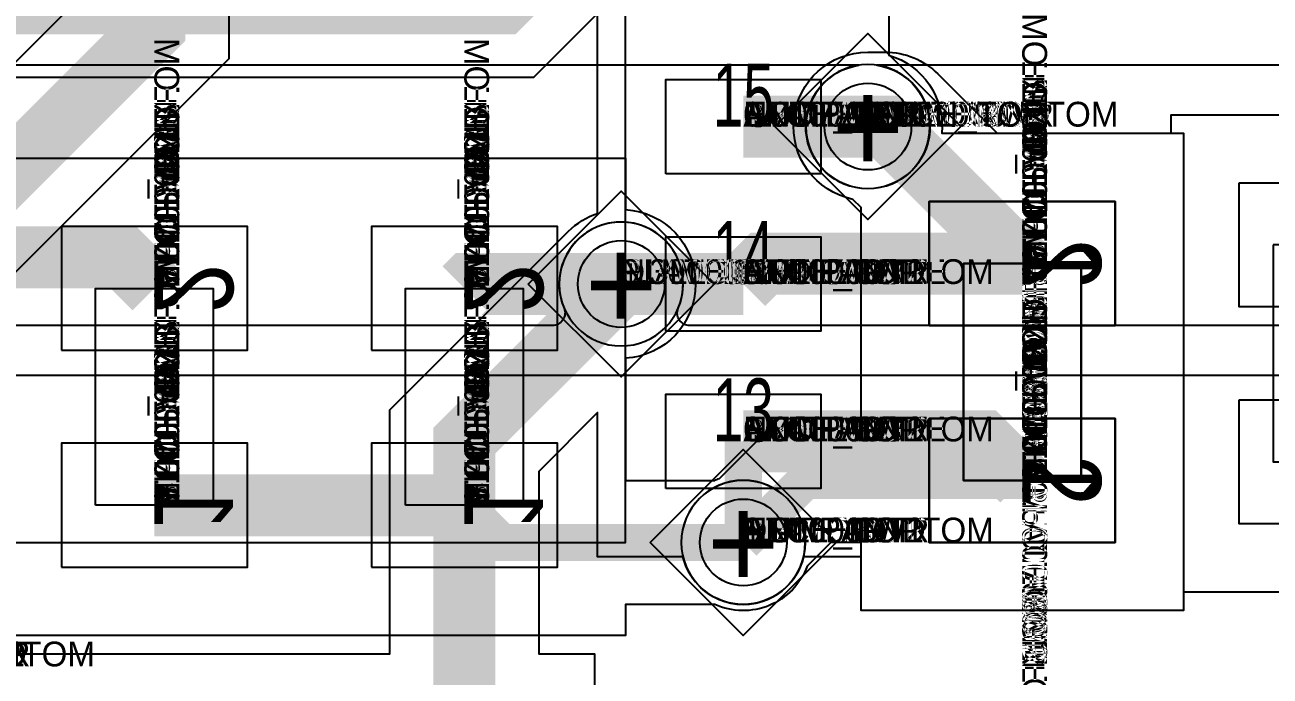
# Model space of a CAD drawing. Extents: x 0 to 323, y 0 to 320.
# Drawn here: x 85.67 to 95.71, y 237.43 to 242.68 of the extents above; entities that cross this region are included whole.
import ezdxf
from ezdxf.enums import TextEntityAlignment as Align

# ---------------------------------------------------------------- set-up
doc = ezdxf.new("R2010")
doc.units = 0
doc.header["$MEASUREMENT"] = 0
doc.layers.get('0').update_dxf_attribs({"linetype": 'CONTINUOUS'})
for name, color, linetype in [('CDN_FIGURES', 7, 'CONTINUOUS'), ('ETCH_BOTTOM', 7, 'CONTINUOUS'), ('ETCH_GND', 3, 'CONTINUOUS'), ('ETCH_INT1', 4, 'CONTINUOUS'), ('ETCH_INT2', 5, 'CONTINUOUS'), ('ETCH_PWR', 6, 'CONTINUOUS'), ('ETCH_TOP', 2, 'CONTINUOUS'), ('MANUFACTURING_NCLEGEND-1-6', 8, 'CONTINUOUS'), ('PACKAGE_GEOMETRY_ASSEMBLY_TOP', 11, 'CONTINUOUS'), ('PACKAGE_GEOMETRY_PIN_NUMBER', 9, 'CONTINUOUS')]:
    doc.layers.add(name, color=color, linetype=linetype)

# ---------------------------------------------------------------- blocks, each defined once
blk = doc.blocks.new('PAD_INFO')
for tag in ['SHAPE_TYPE', 'PAD_HEIGHT', 'PAD_LAYER', 'PAD_TYPE', 'PAD_WIDTH']:
    blk.add_attdef(tag, (0, 0), '', height=0.2)
at = {"flags": 2}
blk.add_attdef('CDN_TYPE', (0, 0), '', height=0.2, dxfattribs=at)
blk = doc.blocks.new('DRILL_INFO')
at = {"flags": 2}
blk.add_attdef('CDN_TYPE', (0, 0), '', height=0.2, dxfattribs=at)
for tag in ['FSHAPE', 'FCHAR', 'DRILL_HEIGHT', 'DIAMETER', 'PLATED', 'DRILL_WIDTH']:
    blk.add_attdef(tag, (0, 0), '', height=0.2)
blk = doc.blocks.new('VIA0700X0300')
at = {"layer": 'ETCH_BOTTOM'}
blk.add_circle((0, 0), 0.35, dxfattribs=at)
at = {"layer": 'ETCH_GND'}
blk.add_circle((0, 0), 0.35, dxfattribs=at)
at = {"layer": 'ETCH_INT1'}
blk.add_circle((0, 0), 0.35, dxfattribs=at)
at = {"layer": 'ETCH_INT2'}
blk.add_circle((0, 0), 0.35, dxfattribs=at)
at = {"layer": 'ETCH_PWR'}
blk.add_circle((0, 0), 0.35, dxfattribs=at)
at = {"layer": 'ETCH_TOP'}
blk.add_circle((0, 0), 0.35, dxfattribs=at)
ref = blk.add_blockref('PAD_INFO', (0, 0))
ref.add_attrib('PAD_LAYER', 'ETCH_TOP', (0, 0), dxfattribs={"height": 0.2})
ref.add_attrib('SHAPE_TYPE', 'NULL', (0, 0), dxfattribs={"height": 0.2})
ref.add_attrib('PAD_TYPE', 'ANTIPAD', (0, 0), dxfattribs={"height": 0.2})
ref.add_attrib('PAD_WIDTH', '0.000000', (0, 0), dxfattribs={"height": 0.2})
ref.add_attrib('PAD_HEIGHT', '0.000000', (0, 0), dxfattribs={"height": 0.2})
ref = blk.add_blockref('PAD_INFO', (0, 0))
ref.add_attrib('PAD_LAYER', 'ETCH_GND', (0, 0), dxfattribs={"height": 0.2})
ref.add_attrib('SHAPE_TYPE', 'NULL', (0, 0), dxfattribs={"height": 0.2})
ref.add_attrib('PAD_TYPE', 'ANTIPAD', (0, 0), dxfattribs={"height": 0.2})
ref.add_attrib('PAD_WIDTH', '0.000000', (0, 0), dxfattribs={"height": 0.2})
ref.add_attrib('PAD_HEIGHT', '0.000000', (0, 0), dxfattribs={"height": 0.2})
ref = blk.add_blockref('PAD_INFO', (0, 0))
ref.add_attrib('PAD_LAYER', 'ETCH_INT1', (0, 0), dxfattribs={"height": 0.2})
ref.add_attrib('SHAPE_TYPE', 'NULL', (0, 0), dxfattribs={"height": 0.2})
ref.add_attrib('PAD_TYPE', 'ANTIPAD', (0, 0), dxfattribs={"height": 0.2})
ref.add_attrib('PAD_WIDTH', '0.000000', (0, 0), dxfattribs={"height": 0.2})
ref.add_attrib('PAD_HEIGHT', '0.000000', (0, 0), dxfattribs={"height": 0.2})
ref = blk.add_blockref('PAD_INFO', (0, 0))
ref.add_attrib('PAD_LAYER', 'ETCH_INT2', (0, 0), dxfattribs={"height": 0.2})
ref.add_attrib('SHAPE_TYPE', 'NULL', (0, 0), dxfattribs={"height": 0.2})
ref.add_attrib('PAD_TYPE', 'ANTIPAD', (0, 0), dxfattribs={"height": 0.2})
ref.add_attrib('PAD_WIDTH', '0.000000', (0, 0), dxfattribs={"height": 0.2})
ref.add_attrib('PAD_HEIGHT', '0.000000', (0, 0), dxfattribs={"height": 0.2})
ref = blk.add_blockref('PAD_INFO', (0, 0))
ref.add_attrib('PAD_LAYER', 'ETCH_PWR', (0, 0), dxfattribs={"height": 0.2})
ref.add_attrib('SHAPE_TYPE', 'NULL', (0, 0), dxfattribs={"height": 0.2})
ref.add_attrib('PAD_TYPE', 'ANTIPAD', (0, 0), dxfattribs={"height": 0.2})
ref.add_attrib('PAD_WIDTH', '0.000000', (0, 0), dxfattribs={"height": 0.2})
ref.add_attrib('PAD_HEIGHT', '0.000000', (0, 0), dxfattribs={"height": 0.2})
ref = blk.add_blockref('PAD_INFO', (0, 0))
ref.add_attrib('PAD_LAYER', 'ETCH_BOTTOM', (0, 0), dxfattribs={"height": 0.2})
ref.add_attrib('SHAPE_TYPE', 'NULL', (0, 0), dxfattribs={"height": 0.2})
ref.add_attrib('PAD_TYPE', 'ANTIPAD', (0, 0), dxfattribs={"height": 0.2})
ref.add_attrib('PAD_WIDTH', '0.000000', (0, 0), dxfattribs={"height": 0.2})
ref.add_attrib('PAD_HEIGHT', '0.000000', (0, 0), dxfattribs={"height": 0.2})
ref = blk.add_blockref('PAD_INFO', (0, 0))
ref.add_attrib('PAD_LAYER', 'ETCH_TOP', (0, 0), dxfattribs={"height": 0.2})
ref.add_attrib('SHAPE_TYPE', 'NULL', (0, 0), dxfattribs={"height": 0.2})
ref.add_attrib('PAD_TYPE', 'THERMAL', (0, 0), dxfattribs={"height": 0.2})
ref.add_attrib('PAD_WIDTH', '0.000000', (0, 0), dxfattribs={"height": 0.2})
ref.add_attrib('PAD_HEIGHT', '0.000000', (0, 0), dxfattribs={"height": 0.2})
ref = blk.add_blockref('PAD_INFO', (0, 0))
ref.add_attrib('PAD_LAYER', 'ETCH_GND', (0, 0), dxfattribs={"height": 0.2})
ref.add_attrib('SHAPE_TYPE', 'NULL', (0, 0), dxfattribs={"height": 0.2})
ref.add_attrib('PAD_TYPE', 'THERMAL', (0, 0), dxfattribs={"height": 0.2})
ref.add_attrib('PAD_WIDTH', '0.000000', (0, 0), dxfattribs={"height": 0.2})
ref.add_attrib('PAD_HEIGHT', '0.000000', (0, 0), dxfattribs={"height": 0.2})
ref = blk.add_blockref('PAD_INFO', (0, 0))
ref.add_attrib('PAD_LAYER', 'ETCH_INT1', (0, 0), dxfattribs={"height": 0.2})
ref.add_attrib('SHAPE_TYPE', 'NULL', (0, 0), dxfattribs={"height": 0.2})
ref.add_attrib('PAD_TYPE', 'THERMAL', (0, 0), dxfattribs={"height": 0.2})
ref.add_attrib('PAD_WIDTH', '0.000000', (0, 0), dxfattribs={"height": 0.2})
ref.add_attrib('PAD_HEIGHT', '0.000000', (0, 0), dxfattribs={"height": 0.2})
ref = blk.add_blockref('PAD_INFO', (0, 0))
ref.add_attrib('PAD_LAYER', 'ETCH_INT2', (0, 0), dxfattribs={"height": 0.2})
ref.add_attrib('SHAPE_TYPE', 'NULL', (0, 0), dxfattribs={"height": 0.2})
ref.add_attrib('PAD_TYPE', 'THERMAL', (0, 0), dxfattribs={"height": 0.2})
ref.add_attrib('PAD_WIDTH', '0.000000', (0, 0), dxfattribs={"height": 0.2})
ref.add_attrib('PAD_HEIGHT', '0.000000', (0, 0), dxfattribs={"height": 0.2})
ref = blk.add_blockref('PAD_INFO', (0, 0))
ref.add_attrib('PAD_LAYER', 'ETCH_PWR', (0, 0), dxfattribs={"height": 0.2})
ref.add_attrib('SHAPE_TYPE', 'NULL', (0, 0), dxfattribs={"height": 0.2})
ref.add_attrib('PAD_TYPE', 'THERMAL', (0, 0), dxfattribs={"height": 0.2})
ref.add_attrib('PAD_WIDTH', '0.000000', (0, 0), dxfattribs={"height": 0.2})
ref.add_attrib('PAD_HEIGHT', '0.000000', (0, 0), dxfattribs={"height": 0.2})
ref = blk.add_blockref('PAD_INFO', (0, 0))
ref.add_attrib('PAD_LAYER', 'ETCH_BOTTOM', (0, 0), dxfattribs={"height": 0.2})
ref.add_attrib('SHAPE_TYPE', 'NULL', (0, 0), dxfattribs={"height": 0.2})
ref.add_attrib('PAD_TYPE', 'THERMAL', (0, 0), dxfattribs={"height": 0.2})
ref.add_attrib('PAD_WIDTH', '0.000000', (0, 0), dxfattribs={"height": 0.2})
ref.add_attrib('PAD_HEIGHT', '0.000000', (0, 0), dxfattribs={"height": 0.2})
ref = blk.add_blockref('PAD_INFO', (0, 0))
ref.add_attrib('PAD_LAYER', 'ETCH_TOP', (0, 0), dxfattribs={"height": 0.2})
ref.add_attrib('SHAPE_TYPE', 'CIRCLE', (0, 0), dxfattribs={"height": 0.2})
ref.add_attrib('PAD_TYPE', 'REGULAR', (0, 0), dxfattribs={"height": 0.2})
ref.add_attrib('PAD_WIDTH', '0.700000', (0, 0), dxfattribs={"height": 0.2})
ref.add_attrib('PAD_HEIGHT', '0.700000', (0, 0), dxfattribs={"height": 0.2})
ref = blk.add_blockref('PAD_INFO', (0, 0))
ref.add_attrib('PAD_LAYER', 'ETCH_GND', (0, 0), dxfattribs={"height": 0.2})
ref.add_attrib('SHAPE_TYPE', 'CIRCLE', (0, 0), dxfattribs={"height": 0.2})
ref.add_attrib('PAD_TYPE', 'REGULAR', (0, 0), dxfattribs={"height": 0.2})
ref.add_attrib('PAD_WIDTH', '0.700000', (0, 0), dxfattribs={"height": 0.2})
ref.add_attrib('PAD_HEIGHT', '0.700000', (0, 0), dxfattribs={"height": 0.2})
ref = blk.add_blockref('PAD_INFO', (0, 0))
ref.add_attrib('PAD_LAYER', 'ETCH_INT1', (0, 0), dxfattribs={"height": 0.2})
ref.add_attrib('SHAPE_TYPE', 'CIRCLE', (0, 0), dxfattribs={"height": 0.2})
ref.add_attrib('PAD_TYPE', 'REGULAR', (0, 0), dxfattribs={"height": 0.2})
ref.add_attrib('PAD_WIDTH', '0.700000', (0, 0), dxfattribs={"height": 0.2})
ref.add_attrib('PAD_HEIGHT', '0.700000', (0, 0), dxfattribs={"height": 0.2})
ref = blk.add_blockref('PAD_INFO', (0, 0))
ref.add_attrib('PAD_LAYER', 'ETCH_INT2', (0, 0), dxfattribs={"height": 0.2})
ref.add_attrib('SHAPE_TYPE', 'CIRCLE', (0, 0), dxfattribs={"height": 0.2})
ref.add_attrib('PAD_TYPE', 'REGULAR', (0, 0), dxfattribs={"height": 0.2})
ref.add_attrib('PAD_WIDTH', '0.700000', (0, 0), dxfattribs={"height": 0.2})
ref.add_attrib('PAD_HEIGHT', '0.700000', (0, 0), dxfattribs={"height": 0.2})
ref = blk.add_blockref('PAD_INFO', (0, 0))
ref.add_attrib('PAD_LAYER', 'ETCH_PWR', (0, 0), dxfattribs={"height": 0.2})
ref.add_attrib('SHAPE_TYPE', 'CIRCLE', (0, 0), dxfattribs={"height": 0.2})
ref.add_attrib('PAD_TYPE', 'REGULAR', (0, 0), dxfattribs={"height": 0.2})
ref.add_attrib('PAD_WIDTH', '0.700000', (0, 0), dxfattribs={"height": 0.2})
ref.add_attrib('PAD_HEIGHT', '0.700000', (0, 0), dxfattribs={"height": 0.2})
ref = blk.add_blockref('PAD_INFO', (0, 0))
ref.add_attrib('PAD_LAYER', 'ETCH_BOTTOM', (0, 0), dxfattribs={"height": 0.2})
ref.add_attrib('SHAPE_TYPE', 'CIRCLE', (0, 0), dxfattribs={"height": 0.2})
ref.add_attrib('PAD_TYPE', 'REGULAR', (0, 0), dxfattribs={"height": 0.2})
ref.add_attrib('PAD_WIDTH', '0.700000', (0, 0), dxfattribs={"height": 0.2})
ref.add_attrib('PAD_HEIGHT', '0.700000', (0, 0), dxfattribs={"height": 0.2})
ref = blk.add_blockref('DRILL_INFO', (0, 0))
ref.add_attrib('DIAMETER', '0.300000', (0, 0), dxfattribs={"height": 0.2})
ref.add_attrib('PLATED', 'PLATED', (0, 0), dxfattribs={"height": 0.2})
ref.add_attrib('FSHAPE', 'DIAMOND', (0, 0), dxfattribs={"height": 0.2})
ref.add_attrib('FCHAR', '+', (0, 0), dxfattribs={"height": 0.2})
ref.add_attrib('DRILL_WIDTH', '1.500000', (0, 0), dxfattribs={"height": 0.2})
ref.add_attrib('DRILL_HEIGHT', '1.500000', (0, 0), dxfattribs={"height": 0.2})
for tag in ['CDN_TYPE', 'PIN']:
    blk.add_attdef(tag, (0, 0), '', height=0.2)
at = {"flags": 2}
for tag in ['PSTKNAME', 'BBV']:
    blk.add_attdef(tag, (0, 0), '', height=0.2, dxfattribs=at)
blk = doc.blocks.new('FIGURE_DIAMOND')
at = {"layer": 'CDN_FIGURES'}
blk.add_lwpolyline([(-0.5, 0), (0, 0.5), (0.5, 0), (0, -0.5)], close=True, dxfattribs=at)
blk = doc.blocks.new('RC1000X1500TS')
at = {"layer": 'ETCH_TOP'}
blk.add_lwpolyline([(-0.5, -0.75), (-0.5, 0.75), (0.5, 0.75), (0.5, -0.75)], close=True, dxfattribs=at)
ref = blk.add_blockref('PAD_INFO', (0, 0))
ref.add_attrib('PAD_LAYER', 'ETCH_TOP', (0, 0), dxfattribs={"height": 0.2})
ref.add_attrib('SHAPE_TYPE', 'NULL', (0, 0), dxfattribs={"height": 0.2})
ref.add_attrib('PAD_TYPE', 'ANTIPAD', (0, 0), dxfattribs={"height": 0.2})
ref.add_attrib('PAD_WIDTH', '0.000000', (0, 0), dxfattribs={"height": 0.2})
ref.add_attrib('PAD_HEIGHT', '0.000000', (0, 0), dxfattribs={"height": 0.2})
ref = blk.add_blockref('PAD_INFO', (0, 0))
ref.add_attrib('PAD_LAYER', 'ETCH_GND', (0, 0), dxfattribs={"height": 0.2})
ref.add_attrib('SHAPE_TYPE', 'NULL', (0, 0), dxfattribs={"height": 0.2})
ref.add_attrib('PAD_TYPE', 'ANTIPAD', (0, 0), dxfattribs={"height": 0.2})
ref.add_attrib('PAD_WIDTH', '0.000000', (0, 0), dxfattribs={"height": 0.2})
ref.add_attrib('PAD_HEIGHT', '0.000000', (0, 0), dxfattribs={"height": 0.2})
ref = blk.add_blockref('PAD_INFO', (0, 0))
ref.add_attrib('PAD_LAYER', 'ETCH_INT1', (0, 0), dxfattribs={"height": 0.2})
ref.add_attrib('SHAPE_TYPE', 'NULL', (0, 0), dxfattribs={"height": 0.2})
ref.add_attrib('PAD_TYPE', 'ANTIPAD', (0, 0), dxfattribs={"height": 0.2})
ref.add_attrib('PAD_WIDTH', '0.000000', (0, 0), dxfattribs={"height": 0.2})
ref.add_attrib('PAD_HEIGHT', '0.000000', (0, 0), dxfattribs={"height": 0.2})
ref = blk.add_blockref('PAD_INFO', (0, 0))
ref.add_attrib('PAD_LAYER', 'ETCH_INT2', (0, 0), dxfattribs={"height": 0.2})
ref.add_attrib('SHAPE_TYPE', 'NULL', (0, 0), dxfattribs={"height": 0.2})
ref.add_attrib('PAD_TYPE', 'ANTIPAD', (0, 0), dxfattribs={"height": 0.2})
ref.add_attrib('PAD_WIDTH', '0.000000', (0, 0), dxfattribs={"height": 0.2})
ref.add_attrib('PAD_HEIGHT', '0.000000', (0, 0), dxfattribs={"height": 0.2})
ref = blk.add_blockref('PAD_INFO', (0, 0))
ref.add_attrib('PAD_LAYER', 'ETCH_PWR', (0, 0), dxfattribs={"height": 0.2})
ref.add_attrib('SHAPE_TYPE', 'NULL', (0, 0), dxfattribs={"height": 0.2})
ref.add_attrib('PAD_TYPE', 'ANTIPAD', (0, 0), dxfattribs={"height": 0.2})
ref.add_attrib('PAD_WIDTH', '0.000000', (0, 0), dxfattribs={"height": 0.2})
ref.add_attrib('PAD_HEIGHT', '0.000000', (0, 0), dxfattribs={"height": 0.2})
ref = blk.add_blockref('PAD_INFO', (0, 0))
ref.add_attrib('PAD_LAYER', 'ETCH_BOTTOM', (0, 0), dxfattribs={"height": 0.2})
ref.add_attrib('SHAPE_TYPE', 'NULL', (0, 0), dxfattribs={"height": 0.2})
ref.add_attrib('PAD_TYPE', 'ANTIPAD', (0, 0), dxfattribs={"height": 0.2})
ref.add_attrib('PAD_WIDTH', '0.000000', (0, 0), dxfattribs={"height": 0.2})
ref.add_attrib('PAD_HEIGHT', '0.000000', (0, 0), dxfattribs={"height": 0.2})
ref = blk.add_blockref('PAD_INFO', (0, 0))
ref.add_attrib('PAD_LAYER', 'ETCH_TOP', (0, 0), dxfattribs={"height": 0.2})
ref.add_attrib('SHAPE_TYPE', 'NULL', (0, 0), dxfattribs={"height": 0.2})
ref.add_attrib('PAD_TYPE', 'THERMAL', (0, 0), dxfattribs={"height": 0.2})
ref.add_attrib('PAD_WIDTH', '0.000000', (0, 0), dxfattribs={"height": 0.2})
ref.add_attrib('PAD_HEIGHT', '0.000000', (0, 0), dxfattribs={"height": 0.2})
ref = blk.add_blockref('PAD_INFO', (0, 0))
ref.add_attrib('PAD_LAYER', 'ETCH_GND', (0, 0), dxfattribs={"height": 0.2})
ref.add_attrib('SHAPE_TYPE', 'NULL', (0, 0), dxfattribs={"height": 0.2})
ref.add_attrib('PAD_TYPE', 'THERMAL', (0, 0), dxfattribs={"height": 0.2})
ref.add_attrib('PAD_WIDTH', '0.000000', (0, 0), dxfattribs={"height": 0.2})
ref.add_attrib('PAD_HEIGHT', '0.000000', (0, 0), dxfattribs={"height": 0.2})
ref = blk.add_blockref('PAD_INFO', (0, 0))
ref.add_attrib('PAD_LAYER', 'ETCH_INT1', (0, 0), dxfattribs={"height": 0.2})
ref.add_attrib('SHAPE_TYPE', 'NULL', (0, 0), dxfattribs={"height": 0.2})
ref.add_attrib('PAD_TYPE', 'THERMAL', (0, 0), dxfattribs={"height": 0.2})
ref.add_attrib('PAD_WIDTH', '0.000000', (0, 0), dxfattribs={"height": 0.2})
ref.add_attrib('PAD_HEIGHT', '0.000000', (0, 0), dxfattribs={"height": 0.2})
ref = blk.add_blockref('PAD_INFO', (0, 0))
ref.add_attrib('PAD_LAYER', 'ETCH_INT2', (0, 0), dxfattribs={"height": 0.2})
ref.add_attrib('SHAPE_TYPE', 'NULL', (0, 0), dxfattribs={"height": 0.2})
ref.add_attrib('PAD_TYPE', 'THERMAL', (0, 0), dxfattribs={"height": 0.2})
ref.add_attrib('PAD_WIDTH', '0.000000', (0, 0), dxfattribs={"height": 0.2})
ref.add_attrib('PAD_HEIGHT', '0.000000', (0, 0), dxfattribs={"height": 0.2})
ref = blk.add_blockref('PAD_INFO', (0, 0))
ref.add_attrib('PAD_LAYER', 'ETCH_PWR', (0, 0), dxfattribs={"height": 0.2})
ref.add_attrib('SHAPE_TYPE', 'NULL', (0, 0), dxfattribs={"height": 0.2})
ref.add_attrib('PAD_TYPE', 'THERMAL', (0, 0), dxfattribs={"height": 0.2})
ref.add_attrib('PAD_WIDTH', '0.000000', (0, 0), dxfattribs={"height": 0.2})
ref.add_attrib('PAD_HEIGHT', '0.000000', (0, 0), dxfattribs={"height": 0.2})
ref = blk.add_blockref('PAD_INFO', (0, 0))
ref.add_attrib('PAD_LAYER', 'ETCH_BOTTOM', (0, 0), dxfattribs={"height": 0.2})
ref.add_attrib('SHAPE_TYPE', 'NULL', (0, 0), dxfattribs={"height": 0.2})
ref.add_attrib('PAD_TYPE', 'THERMAL', (0, 0), dxfattribs={"height": 0.2})
ref.add_attrib('PAD_WIDTH', '0.000000', (0, 0), dxfattribs={"height": 0.2})
ref.add_attrib('PAD_HEIGHT', '0.000000', (0, 0), dxfattribs={"height": 0.2})
ref = blk.add_blockref('PAD_INFO', (0, 0))
ref.add_attrib('PAD_LAYER', 'ETCH_GND', (0, 0), dxfattribs={"height": 0.2})
ref.add_attrib('SHAPE_TYPE', 'NULL', (0, 0), dxfattribs={"height": 0.2})
ref.add_attrib('PAD_TYPE', 'REGULAR', (0, 0), dxfattribs={"height": 0.2})
ref.add_attrib('PAD_WIDTH', '0.000000', (0, 0), dxfattribs={"height": 0.2})
ref.add_attrib('PAD_HEIGHT', '0.000000', (0, 0), dxfattribs={"height": 0.2})
ref = blk.add_blockref('PAD_INFO', (0, 0))
ref.add_attrib('PAD_LAYER', 'ETCH_INT1', (0, 0), dxfattribs={"height": 0.2})
ref.add_attrib('SHAPE_TYPE', 'NULL', (0, 0), dxfattribs={"height": 0.2})
ref.add_attrib('PAD_TYPE', 'REGULAR', (0, 0), dxfattribs={"height": 0.2})
ref.add_attrib('PAD_WIDTH', '0.000000', (0, 0), dxfattribs={"height": 0.2})
ref.add_attrib('PAD_HEIGHT', '0.000000', (0, 0), dxfattribs={"height": 0.2})
ref = blk.add_blockref('PAD_INFO', (0, 0))
ref.add_attrib('PAD_LAYER', 'ETCH_INT2', (0, 0), dxfattribs={"height": 0.2})
ref.add_attrib('SHAPE_TYPE', 'NULL', (0, 0), dxfattribs={"height": 0.2})
ref.add_attrib('PAD_TYPE', 'REGULAR', (0, 0), dxfattribs={"height": 0.2})
ref.add_attrib('PAD_WIDTH', '0.000000', (0, 0), dxfattribs={"height": 0.2})
ref.add_attrib('PAD_HEIGHT', '0.000000', (0, 0), dxfattribs={"height": 0.2})
ref = blk.add_blockref('PAD_INFO', (0, 0))
ref.add_attrib('PAD_LAYER', 'ETCH_PWR', (0, 0), dxfattribs={"height": 0.2})
ref.add_attrib('SHAPE_TYPE', 'NULL', (0, 0), dxfattribs={"height": 0.2})
ref.add_attrib('PAD_TYPE', 'REGULAR', (0, 0), dxfattribs={"height": 0.2})
ref.add_attrib('PAD_WIDTH', '0.000000', (0, 0), dxfattribs={"height": 0.2})
ref.add_attrib('PAD_HEIGHT', '0.000000', (0, 0), dxfattribs={"height": 0.2})
ref = blk.add_blockref('PAD_INFO', (0, 0))
ref.add_attrib('PAD_LAYER', 'ETCH_BOTTOM', (0, 0), dxfattribs={"height": 0.2})
ref.add_attrib('SHAPE_TYPE', 'NULL', (0, 0), dxfattribs={"height": 0.2})
ref.add_attrib('PAD_TYPE', 'REGULAR', (0, 0), dxfattribs={"height": 0.2})
ref.add_attrib('PAD_WIDTH', '0.000000', (0, 0), dxfattribs={"height": 0.2})
ref.add_attrib('PAD_HEIGHT', '0.000000', (0, 0), dxfattribs={"height": 0.2})
ref = blk.add_blockref('DRILL_INFO', (0, 0))
ref.add_attrib('DIAMETER', '0.000000', (0, 0), dxfattribs={"height": 0.2})
ref.add_attrib('PLATED', 'PLATED', (0, 0), dxfattribs={"height": 0.2})
ref.add_attrib('FSHAPE', 'NULL', (0, 0), dxfattribs={"height": 0.2})
ref.add_attrib('DRILL_WIDTH', '0.000000', (0, 0), dxfattribs={"height": 0.2})
ref.add_attrib('DRILL_HEIGHT', '0.000000', (0, 0), dxfattribs={"height": 0.2})
ref = blk.add_blockref('PAD_INFO', (0, 0))
ref.add_attrib('PAD_LAYER', 'ETCH_TOP', (0, 0), dxfattribs={"height": 0.2})
ref.add_attrib('SHAPE_TYPE', 'RECTANGLE', (0, 0), dxfattribs={"height": 0.2})
ref.add_attrib('PAD_TYPE', 'REGULAR', (0, 0), dxfattribs={"height": 0.2})
ref.add_attrib('PAD_WIDTH', '1.000000', (0, 0), dxfattribs={"height": 0.2})
ref.add_attrib('PAD_HEIGHT', '1.500000', (0, 0), dxfattribs={"height": 0.2})
for tag in ['CDN_TYPE', 'PIN']:
    blk.add_attdef(tag, (0, 0), '', height=0.2)
at = {"flags": 2}
for tag in ['PSTKNAME', 'BBV']:
    blk.add_attdef(tag, (0, 0), '', height=0.2, dxfattribs=at)
blk = doc.blocks.new('F56')
at = {"layer": 'PACKAGE_GEOMETRY_ASSEMBLY_TOP'}
blk.add_lwpolyline([(0, -0.475), (1.75, -0.475), (1.75, 0.475), (0, 0.475)], close=True, dxfattribs=at)
at = {"layer": 'ETCH_TOP'}
ref = blk.add_blockref('RC1000X1500TS', (0, 0), dxfattribs=at)
ref.add_attrib('CDN_TYPE', 'PIN', (0, 0), dxfattribs={"height": 0.2})
ref.add_attrib('PIN', '1', (0, 0), dxfattribs={"height": 0.2})
ref = blk.add_blockref('RC1000X1500TS', (1.75, 0), dxfattribs=at)
ref.add_attrib('CDN_TYPE', 'PIN', (0, 0), dxfattribs={"height": 0.2})
ref.add_attrib('PIN', '2', (0, 0), dxfattribs={"height": 0.2})
at = {"flags": 2}
for tag in ['SYMBOL_TYPE', 'CDN_TYPE', 'REFDES']:
    blk.add_attdef(tag, (0, 0), '', height=0.2, dxfattribs=at)
blk = doc.blocks.new('RC1250X0760TS')
at = {"layer": 'ETCH_TOP'}
blk.add_lwpolyline([(-0.625, -0.38), (-0.625, 0.38), (0.625, 0.38), (0.625, -0.38)], close=True, dxfattribs=at)
ref = blk.add_blockref('PAD_INFO', (0, 0))
ref.add_attrib('PAD_LAYER', 'ETCH_TOP', (0, 0), dxfattribs={"height": 0.2})
ref.add_attrib('SHAPE_TYPE', 'NULL', (0, 0), dxfattribs={"height": 0.2})
ref.add_attrib('PAD_TYPE', 'ANTIPAD', (0, 0), dxfattribs={"height": 0.2})
ref.add_attrib('PAD_WIDTH', '0.000000', (0, 0), dxfattribs={"height": 0.2})
ref.add_attrib('PAD_HEIGHT', '0.000000', (0, 0), dxfattribs={"height": 0.2})
ref = blk.add_blockref('PAD_INFO', (0, 0))
ref.add_attrib('PAD_LAYER', 'ETCH_GND', (0, 0), dxfattribs={"height": 0.2})
ref.add_attrib('SHAPE_TYPE', 'NULL', (0, 0), dxfattribs={"height": 0.2})
ref.add_attrib('PAD_TYPE', 'ANTIPAD', (0, 0), dxfattribs={"height": 0.2})
ref.add_attrib('PAD_WIDTH', '0.000000', (0, 0), dxfattribs={"height": 0.2})
ref.add_attrib('PAD_HEIGHT', '0.000000', (0, 0), dxfattribs={"height": 0.2})
ref = blk.add_blockref('PAD_INFO', (0, 0))
ref.add_attrib('PAD_LAYER', 'ETCH_INT1', (0, 0), dxfattribs={"height": 0.2})
ref.add_attrib('SHAPE_TYPE', 'NULL', (0, 0), dxfattribs={"height": 0.2})
ref.add_attrib('PAD_TYPE', 'ANTIPAD', (0, 0), dxfattribs={"height": 0.2})
ref.add_attrib('PAD_WIDTH', '0.000000', (0, 0), dxfattribs={"height": 0.2})
ref.add_attrib('PAD_HEIGHT', '0.000000', (0, 0), dxfattribs={"height": 0.2})
ref = blk.add_blockref('PAD_INFO', (0, 0))
ref.add_attrib('PAD_LAYER', 'ETCH_INT2', (0, 0), dxfattribs={"height": 0.2})
ref.add_attrib('SHAPE_TYPE', 'NULL', (0, 0), dxfattribs={"height": 0.2})
ref.add_attrib('PAD_TYPE', 'ANTIPAD', (0, 0), dxfattribs={"height": 0.2})
ref.add_attrib('PAD_WIDTH', '0.000000', (0, 0), dxfattribs={"height": 0.2})
ref.add_attrib('PAD_HEIGHT', '0.000000', (0, 0), dxfattribs={"height": 0.2})
ref = blk.add_blockref('PAD_INFO', (0, 0))
ref.add_attrib('PAD_LAYER', 'ETCH_PWR', (0, 0), dxfattribs={"height": 0.2})
ref.add_attrib('SHAPE_TYPE', 'NULL', (0, 0), dxfattribs={"height": 0.2})
ref.add_attrib('PAD_TYPE', 'ANTIPAD', (0, 0), dxfattribs={"height": 0.2})
ref.add_attrib('PAD_WIDTH', '0.000000', (0, 0), dxfattribs={"height": 0.2})
ref.add_attrib('PAD_HEIGHT', '0.000000', (0, 0), dxfattribs={"height": 0.2})
ref = blk.add_blockref('PAD_INFO', (0, 0))
ref.add_attrib('PAD_LAYER', 'ETCH_BOTTOM', (0, 0), dxfattribs={"height": 0.2})
ref.add_attrib('SHAPE_TYPE', 'NULL', (0, 0), dxfattribs={"height": 0.2})
ref.add_attrib('PAD_TYPE', 'ANTIPAD', (0, 0), dxfattribs={"height": 0.2})
ref.add_attrib('PAD_WIDTH', '0.000000', (0, 0), dxfattribs={"height": 0.2})
ref.add_attrib('PAD_HEIGHT', '0.000000', (0, 0), dxfattribs={"height": 0.2})
ref = blk.add_blockref('PAD_INFO', (0, 0))
ref.add_attrib('PAD_LAYER', 'ETCH_TOP', (0, 0), dxfattribs={"height": 0.2})
ref.add_attrib('SHAPE_TYPE', 'NULL', (0, 0), dxfattribs={"height": 0.2})
ref.add_attrib('PAD_TYPE', 'THERMAL', (0, 0), dxfattribs={"height": 0.2})
ref.add_attrib('PAD_WIDTH', '0.000000', (0, 0), dxfattribs={"height": 0.2})
ref.add_attrib('PAD_HEIGHT', '0.000000', (0, 0), dxfattribs={"height": 0.2})
ref = blk.add_blockref('PAD_INFO', (0, 0))
ref.add_attrib('PAD_LAYER', 'ETCH_GND', (0, 0), dxfattribs={"height": 0.2})
ref.add_attrib('SHAPE_TYPE', 'NULL', (0, 0), dxfattribs={"height": 0.2})
ref.add_attrib('PAD_TYPE', 'THERMAL', (0, 0), dxfattribs={"height": 0.2})
ref.add_attrib('PAD_WIDTH', '0.000000', (0, 0), dxfattribs={"height": 0.2})
ref.add_attrib('PAD_HEIGHT', '0.000000', (0, 0), dxfattribs={"height": 0.2})
ref = blk.add_blockref('PAD_INFO', (0, 0))
ref.add_attrib('PAD_LAYER', 'ETCH_INT1', (0, 0), dxfattribs={"height": 0.2})
ref.add_attrib('SHAPE_TYPE', 'NULL', (0, 0), dxfattribs={"height": 0.2})
ref.add_attrib('PAD_TYPE', 'THERMAL', (0, 0), dxfattribs={"height": 0.2})
ref.add_attrib('PAD_WIDTH', '0.000000', (0, 0), dxfattribs={"height": 0.2})
ref.add_attrib('PAD_HEIGHT', '0.000000', (0, 0), dxfattribs={"height": 0.2})
ref = blk.add_blockref('PAD_INFO', (0, 0))
ref.add_attrib('PAD_LAYER', 'ETCH_INT2', (0, 0), dxfattribs={"height": 0.2})
ref.add_attrib('SHAPE_TYPE', 'NULL', (0, 0), dxfattribs={"height": 0.2})
ref.add_attrib('PAD_TYPE', 'THERMAL', (0, 0), dxfattribs={"height": 0.2})
ref.add_attrib('PAD_WIDTH', '0.000000', (0, 0), dxfattribs={"height": 0.2})
ref.add_attrib('PAD_HEIGHT', '0.000000', (0, 0), dxfattribs={"height": 0.2})
ref = blk.add_blockref('PAD_INFO', (0, 0))
ref.add_attrib('PAD_LAYER', 'ETCH_PWR', (0, 0), dxfattribs={"height": 0.2})
ref.add_attrib('SHAPE_TYPE', 'NULL', (0, 0), dxfattribs={"height": 0.2})
ref.add_attrib('PAD_TYPE', 'THERMAL', (0, 0), dxfattribs={"height": 0.2})
ref.add_attrib('PAD_WIDTH', '0.000000', (0, 0), dxfattribs={"height": 0.2})
ref.add_attrib('PAD_HEIGHT', '0.000000', (0, 0), dxfattribs={"height": 0.2})
ref = blk.add_blockref('PAD_INFO', (0, 0))
ref.add_attrib('PAD_LAYER', 'ETCH_BOTTOM', (0, 0), dxfattribs={"height": 0.2})
ref.add_attrib('SHAPE_TYPE', 'NULL', (0, 0), dxfattribs={"height": 0.2})
ref.add_attrib('PAD_TYPE', 'THERMAL', (0, 0), dxfattribs={"height": 0.2})
ref.add_attrib('PAD_WIDTH', '0.000000', (0, 0), dxfattribs={"height": 0.2})
ref.add_attrib('PAD_HEIGHT', '0.000000', (0, 0), dxfattribs={"height": 0.2})
ref = blk.add_blockref('PAD_INFO', (0, 0))
ref.add_attrib('PAD_LAYER', 'ETCH_TOP', (0, 0), dxfattribs={"height": 0.2})
ref.add_attrib('SHAPE_TYPE', 'RECTANGLE', (0, 0), dxfattribs={"height": 0.2})
ref.add_attrib('PAD_TYPE', 'REGULAR', (0, 0), dxfattribs={"height": 0.2})
ref.add_attrib('PAD_WIDTH', '1.250000', (0, 0), dxfattribs={"height": 0.2})
ref.add_attrib('PAD_HEIGHT', '0.760000', (0, 0), dxfattribs={"height": 0.2})
ref = blk.add_blockref('PAD_INFO', (0, 0))
ref.add_attrib('PAD_LAYER', 'ETCH_GND', (0, 0), dxfattribs={"height": 0.2})
ref.add_attrib('SHAPE_TYPE', 'NULL', (0, 0), dxfattribs={"height": 0.2})
ref.add_attrib('PAD_TYPE', 'REGULAR', (0, 0), dxfattribs={"height": 0.2})
ref.add_attrib('PAD_WIDTH', '0.000000', (0, 0), dxfattribs={"height": 0.2})
ref.add_attrib('PAD_HEIGHT', '0.000000', (0, 0), dxfattribs={"height": 0.2})
ref = blk.add_blockref('PAD_INFO', (0, 0))
ref.add_attrib('PAD_LAYER', 'ETCH_INT1', (0, 0), dxfattribs={"height": 0.2})
ref.add_attrib('SHAPE_TYPE', 'NULL', (0, 0), dxfattribs={"height": 0.2})
ref.add_attrib('PAD_TYPE', 'REGULAR', (0, 0), dxfattribs={"height": 0.2})
ref.add_attrib('PAD_WIDTH', '0.000000', (0, 0), dxfattribs={"height": 0.2})
ref.add_attrib('PAD_HEIGHT', '0.000000', (0, 0), dxfattribs={"height": 0.2})
ref = blk.add_blockref('PAD_INFO', (0, 0))
ref.add_attrib('PAD_LAYER', 'ETCH_INT2', (0, 0), dxfattribs={"height": 0.2})
ref.add_attrib('SHAPE_TYPE', 'NULL', (0, 0), dxfattribs={"height": 0.2})
ref.add_attrib('PAD_TYPE', 'REGULAR', (0, 0), dxfattribs={"height": 0.2})
ref.add_attrib('PAD_WIDTH', '0.000000', (0, 0), dxfattribs={"height": 0.2})
ref.add_attrib('PAD_HEIGHT', '0.000000', (0, 0), dxfattribs={"height": 0.2})
ref = blk.add_blockref('PAD_INFO', (0, 0))
ref.add_attrib('PAD_LAYER', 'ETCH_PWR', (0, 0), dxfattribs={"height": 0.2})
ref.add_attrib('SHAPE_TYPE', 'NULL', (0, 0), dxfattribs={"height": 0.2})
ref.add_attrib('PAD_TYPE', 'REGULAR', (0, 0), dxfattribs={"height": 0.2})
ref.add_attrib('PAD_WIDTH', '0.000000', (0, 0), dxfattribs={"height": 0.2})
ref.add_attrib('PAD_HEIGHT', '0.000000', (0, 0), dxfattribs={"height": 0.2})
ref = blk.add_blockref('PAD_INFO', (0, 0))
ref.add_attrib('PAD_LAYER', 'ETCH_BOTTOM', (0, 0), dxfattribs={"height": 0.2})
ref.add_attrib('SHAPE_TYPE', 'NULL', (0, 0), dxfattribs={"height": 0.2})
ref.add_attrib('PAD_TYPE', 'REGULAR', (0, 0), dxfattribs={"height": 0.2})
ref.add_attrib('PAD_WIDTH', '0.000000', (0, 0), dxfattribs={"height": 0.2})
ref.add_attrib('PAD_HEIGHT', '0.000000', (0, 0), dxfattribs={"height": 0.2})
ref = blk.add_blockref('DRILL_INFO', (0, 0))
ref.add_attrib('DIAMETER', '0.000000', (0, 0), dxfattribs={"height": 0.2})
ref.add_attrib('PLATED', 'PLATED', (0, 0), dxfattribs={"height": 0.2})
ref.add_attrib('FSHAPE', 'NULL', (0, 0), dxfattribs={"height": 0.2})
ref.add_attrib('DRILL_WIDTH', '0.000000', (0, 0), dxfattribs={"height": 0.2})
ref.add_attrib('DRILL_HEIGHT', '0.000000', (0, 0), dxfattribs={"height": 0.2})
for tag in ['CDN_TYPE', 'PIN']:
    blk.add_attdef(tag, (0, 0), '', height=0.2)
at = {"flags": 2}
for tag in ['PSTKNAME', 'BBV']:
    blk.add_attdef(tag, (0, 0), '', height=0.2, dxfattribs=at)
blk = doc.blocks.new('SO-24W')
at = {"layer": 'PACKAGE_GEOMETRY_ASSEMBLY_TOP'}
blk.add_lwpolyline([(-3.8, -7.8), (3.8, -7.8), (3.8, 7.8), (-3.8, 7.8)], close=True, dxfattribs=at)
at = {"layer": 'ETCH_TOP'}
ref = blk.add_blockref('RC1250X0760TS', (-4.75, -6.985), dxfattribs=at)
ref.add_attrib('CDN_TYPE', 'PIN', (0, 0), dxfattribs={"height": 0.2})
ref.add_attrib('PIN', '12', (0, 0), dxfattribs={"height": 0.2})
ref = blk.add_blockref('RC1250X0760TS', (-4.75, -4.445), dxfattribs=at)
ref.add_attrib('CDN_TYPE', 'PIN', (0, 0), dxfattribs={"height": 0.2})
ref.add_attrib('PIN', '10', (0, 0), dxfattribs={"height": 0.2})
ref = blk.add_blockref('RC1250X0760TS', (4.75, -6.985), dxfattribs=at)
ref.add_attrib('CDN_TYPE', 'PIN', (0, 0), dxfattribs={"height": 0.2})
ref.add_attrib('PIN', '13', (0, 0), dxfattribs={"height": 0.2})
ref = blk.add_blockref('RC1250X0760TS', (-4.75, -5.715), dxfattribs=at)
ref.add_attrib('CDN_TYPE', 'PIN', (0, 0), dxfattribs={"height": 0.2})
ref.add_attrib('PIN', '11', (0, 0), dxfattribs={"height": 0.2})
ref = blk.add_blockref('RC1250X0760TS', (4.75, -4.445), dxfattribs=at)
ref.add_attrib('CDN_TYPE', 'PIN', (0, 0), dxfattribs={"height": 0.2})
ref.add_attrib('PIN', '15', (0, 0), dxfattribs={"height": 0.2})
ref = blk.add_blockref('RC1250X0760TS', (4.75, -5.715), dxfattribs=at)
ref.add_attrib('CDN_TYPE', 'PIN', (0, 0), dxfattribs={"height": 0.2})
ref.add_attrib('PIN', '14', (0, 0), dxfattribs={"height": 0.2})
at = {"flags": 2}
for tag in ['SYMBOL_TYPE', 'CDN_TYPE', 'REFDES']:
    blk.add_attdef(tag, (0, 0), '', height=0.2, dxfattribs=at)

msp = doc.modelspace()

# ---------------------------------------------------------------- linework, layer by layer
at = {"layer": 'ETCH_BOTTOM'}
for points, format in [([(85.413, 247.856), (86.113, 247.856), (86.113, 249.106), (90.364, 249.106), (92.764, 251.505), (92.413, 251.505), (92.413, 255.026, -6.468272), (92.454, 255.356), (93.132, 255.356, -0.774485), (94.294, 255.356), (95.013, 255.356), (95.013, 251.505), (94.304, 251.505, -0.155693), (94.137, 251.181), (90.861, 247.905), (90.513, 247.905), (90.513, 247.525, -0.795288), (90.513, 246.356), (90.513, 244.413), (92.124, 246.024, -0.086848), (92.265, 246.123, -1.283443), (92.638, 245.124), (89.77, 242.255), (78.513, 242.255)], "xyb"), ([(77.913, 242.755, 0.3, 0.3, 0), (89.563, 242.755, 0.3, 0.3, 0), (92.478, 245.67, 0.3, 0.3, 0), (92.578, 245.67, 0.3, 0.3, 0)], "xyseb"), ([(85.513, 241.606), (90.513, 241.606), (90.513, 241.19, -0.943127), (90.513, 239.991), (90.513, 239.006), (91.233, 239.006, -0.018505), (91.271, 239.021), (91.756, 239.506), (92.413, 239.506), (92.413, 241.207), (92.347, 241.273, -0.90339), (92.468, 242.461), (92.608, 242.461, -0.198912), (93.032, 242.285), (93.511, 241.806), (95.013, 241.806), (95.013, 237.955), (92.413, 237.955), (92.413, 238.505), (92.17, 238.505), (91.978, 238.314, -0.436061), (91.233, 238.005), (90.513, 238.005), (90.513, 237.755), (85.413, 237.755)], "xyb"), ([(92.468, 241.86, 0.5, 0.5, 0), (92.608, 241.86, 0.5, 0.5, 0), (93.713, 240.755, 0.5, 0.5, 0)], "xyseb"), ([(84.213, 240.805, 0.5, 0.5, 0), (86.463, 240.805, 0.5, 0.5, 0), (86.713, 240.555, 0.5, 0.5, 0)], "xyseb"), ([(90.478, 240.59, 0.5, 0.5, 0), (89.248, 240.59, 0.5, 0.5, 0), (89.213, 240.555, 0.5, 0.5, 0)], "xyseb"), ([(93.713, 239.005, 0.3, 0.3, 0), (91.963, 239.005, 0.3, 0.3, 0), (91.463, 238.505, 0.3, 0.3, 0)], "xyseb"), ([(89.213, 238.805, 0.5, 0.5, 0), (86.713, 238.805, 0.5, 0.5, 0)], "xyseb"), ([(91.463, 238.505, 0.3, 0.3, 0), (89.513, 238.505, 0.3, 0.3, 0), (89.213, 238.805, 0.3, 0.3, 0)], "xyseb")]:
    msp.add_lwpolyline(points, format=format, dxfattribs=at)
at = {"layer": 'ETCH_GND'}
for points in [[(92.968, 241.86, 1), (91.968, 241.86, 1)], [(90.978, 240.59, 1), (89.978, 240.59, 1)], [(91.963, 238.505, 1), (90.963, 238.505, 1)]]:
    msp.add_lwpolyline(points, format="xyb", close=True, dxfattribs=at)
at = {"layer": 'ETCH_INT1'}
msp.add_lwpolyline([(128.427, 240.989, -1.044763), (127.926, 241.854), (127.425, 242.355), (100.331, 242.355, -4.349856), (99.894, 242.355), (92.54, 242.355, -13.838604), (92.396, 242.355), (54.09, 242.355, -13.838604)], format="xyb", dxfattribs=at)
for points in [[(90.978, 240.59, 1), (89.978, 240.59, 1)], [(91.963, 238.505, 1), (90.963, 238.505, 1)]]:
    msp.add_lwpolyline(points, format="xyb", close=True, dxfattribs=at)
at = {"layer": 'ETCH_INT2'}
for points in [[(92.468, 242.361, 1), (92.468, 241.36, 1)], [(91.463, 239.006, 1), (91.463, 238.005, 1)]]:
    msp.add_lwpolyline(points, format="xyb", close=True, dxfattribs=at)
for points in [[(145.205, 240.255), (126.515, 240.255), (126.511, 240.301, 0.911888), (125.515, 240.301), (125.51, 240.255), (119.036, 240.255), (119.025, 240.291, 0.73318), (118.071, 240.291), (118.06, 240.255), (110.148, 240.255, -0.598836), (110.064, 240.413, 1.868517), (109.232, 240.413, -0.598836), (109.147, 240.255), (107.47, 240.255), (107.456, 240.269, 0.397167), (106.77, 240.269), (106.755, 240.255), (91.032, 240.255, -0.536477), (90.938, 240.396, 1.50662), (90.017, 240.396, -0.536477), (89.923, 240.255), (83.552, 240.255, -0.536477)], [(63.531, 239.855), (99.447, 239.855, -0.598836), (99.532, 239.698, 1.868517), (100.364, 239.698, -0.598836), (100.448, 239.855), (106.613, 239.855), (106.621, 239.814, 0.831244), (107.604, 239.814), (107.612, 239.855), (109.077, 239.855, -0.598836), (109.162, 239.698, 1.868517), (109.994, 239.698, -0.598836), (110.078, 239.855), (118.136, 239.855), (118.151, 239.836, 0.492598), (118.944, 239.836), (118.959, 239.855), (125.712, 239.855), (125.725, 239.846, 0.316177), (126.3, 239.846), (126.313, 239.855), (137.657, 239.855, -0.471157)]]:
    msp.add_lwpolyline(points, format="xyb", dxfattribs=at)
at = {"layer": 'ETCH_PWR'}
for points in [[(92.968, 241.86, 1), (91.968, 241.86, 1)], [(90.978, 240.59, 1), (89.978, 240.59, 1)], [(91.963, 238.505, 1), (90.963, 238.505, 1)]]:
    msp.add_lwpolyline(points, format="xyb", close=True, dxfattribs=at)
at = {"layer": 'ETCH_TOP'}
for points, format in [([(95.013, 255.356), (95.013, 251.505), (94.304, 251.505, -0.784319), (93.142, 251.42), (92.638, 251.42), (92.638, 246.167, -0.886252), (92.638, 245.174), (92.638, 242.436, -0.357967), (93.065, 241.806), (94.913, 241.806), (94.913, 241.956), (97.513, 241.956)], "xyb"), ([(83.163, 237.606), (88.613, 237.606), (88.613, 239.574), (90.053, 241.015, -0.116287), (90.288, 241.16), (90.288, 246.347, -0.859603), (90.288, 247.534), (90.288, 250.219, -0.809311), (90.288, 251.392), (90.288, 252.728, -0.693795), (90.288, 253.853), (90.288, 254.221), (91.544, 254.221), (91.983, 254.659, -0.229658)], "xyb"), ([(83.538, 240.33), (86.113, 242.904), (86.113, 243.855, -1), (87.313, 243.855), (87.313, 242.407), (83.537, 238.631, -0.188062)], "xyb"), ([(86.713, 243.855, 0.5, 0.5, 0), (86.713, 242.655, 0.5, 0.5, 0), (83.113, 239.055, 0.5, 0.5, 0)], "xyseb"), ([(91.463, 241.86, 0.5, 0.5, 0), (92.468, 241.86, 0.5, 0.5, 0)], "xyseb"), ([(93.713, 240.755, 0.5, 0.5, 0), (91.628, 240.755, 0.5, 0.5, 0), (91.463, 240.59, 0.5, 0.5, 0)], "xyseb"), ([(89.213, 236.305, 0.5, 0.5, 0), (89.213, 239.325, 0.5, 0.5, 0), (90.478, 240.59, 0.5, 0.5, 0)], "xyseb"), ([(91.463, 240.59, 0.5, 0.5, 0), (90.478, 240.59, 0.5, 0.5, 0)], "xyseb"), ([(98.413, 235.605), (98.413, 238.206), (99.314, 238.206), (99.599, 238.49), (97.788, 238.49), (97.788, 238.555), (97.513, 238.555), (97.513, 238.105), (95.013, 238.105), (95.013, 237.955), (92.413, 237.955), (92.413, 238.39), (91.949, 238.39, -0.791093), (90.976, 238.39), (90.288, 238.39), (90.288, 239.552), (89.813, 239.077), (89.813, 237.606), (90.263, 237.606), (90.263, 235.475, -0.767298)], "xyb"), ([(91.463, 239.32, 0.5, 0.5, 0), (93.398, 239.32, 0.5, 0.5, 0), (93.713, 239.005, 0.5, 0.5, 0)], "xyseb"), ([(91.463, 239.32, 0.3, 0.3, 0), (91.463, 238.505, 0.3, 0.3, 0)], "xyseb")]:
    msp.add_lwpolyline(points, format=format, dxfattribs=at)

# ---------------------------------------------------------------- block references
msp.add_blockref('SO-24W', (86.713, 246.305))
at = {"xscale": -1, "rotation": 270}
for p in [(93.713, 239.005), (86.713, 238.805), (89.213, 238.805)]:
    msp.add_blockref('F56', p, dxfattribs=at)
at = {"rotation": 270}
for p in [(96.213, 240.905), (93.713, 240.755)]:
    msp.add_blockref('F56', p, dxfattribs=at)
at = {"layer": 'ETCH_TOP'}
for p in [(92.468, 241.86), (90.478, 240.59), (91.463, 238.505), (84.213, 237.505)]:
    msp.add_blockref('VIA0700X0300', p, dxfattribs=at)
at = {"layer": 'MANUFACTURING_NCLEGEND-1-6', "xscale": 1.5, "yscale": 1.5}
for p in [(92.468, 241.86), (90.478, 240.59), (91.463, 238.505)]:
    msp.add_blockref('FIGURE_DIAMOND', p, dxfattribs=at)

# ---------------------------------------------------------------- texts
at = {"layer": 'MANUFACTURING_NCLEGEND-1-6'}
for p in [(92.468, 241.86), (90.478, 240.59), (91.463, 238.505)]:
    msp.add_text('+', height=0.75, dxfattribs=at).set_placement(p, align=Align.MIDDLE_CENTER)
at = {"layer": 'PACKAGE_GEOMETRY_PIN_NUMBER', "width": 0.649606}
for s, p in [('15', (91.463, 241.86)), ('14', (91.463, 240.59)), ('13', (91.463, 239.32))]:
    msp.add_text(s, height=0.508, dxfattribs=at).set_placement(p, align=Align.CENTER)
at = {"layer": 'PACKAGE_GEOMETRY_PIN_NUMBER', "text_generation_flag": 2, "width": 0.88}
for s, p in [('2', (93.713, 240.755)), ('2', (86.713, 240.555)), ('2', (89.213, 240.555)), ('1', (93.713, 239.005)), ('1', (86.713, 238.805)), ('1', (89.213, 238.805))]:
    msp.add_text(s, height=0.635, rotation=270, dxfattribs=at).set_placement(p, align=Align.CENTER)
at = {"layer": 'PACKAGE_GEOMETRY_PIN_NUMBER', "width": 0.88}
for s, p in [('1', (93.713, 240.755)), ('2', (93.713, 239.005))]:
    msp.add_text(s, height=0.635, rotation=270, dxfattribs=at).set_placement(p, align=Align.CENTER)

doc.saveas('drawing.dxf')
